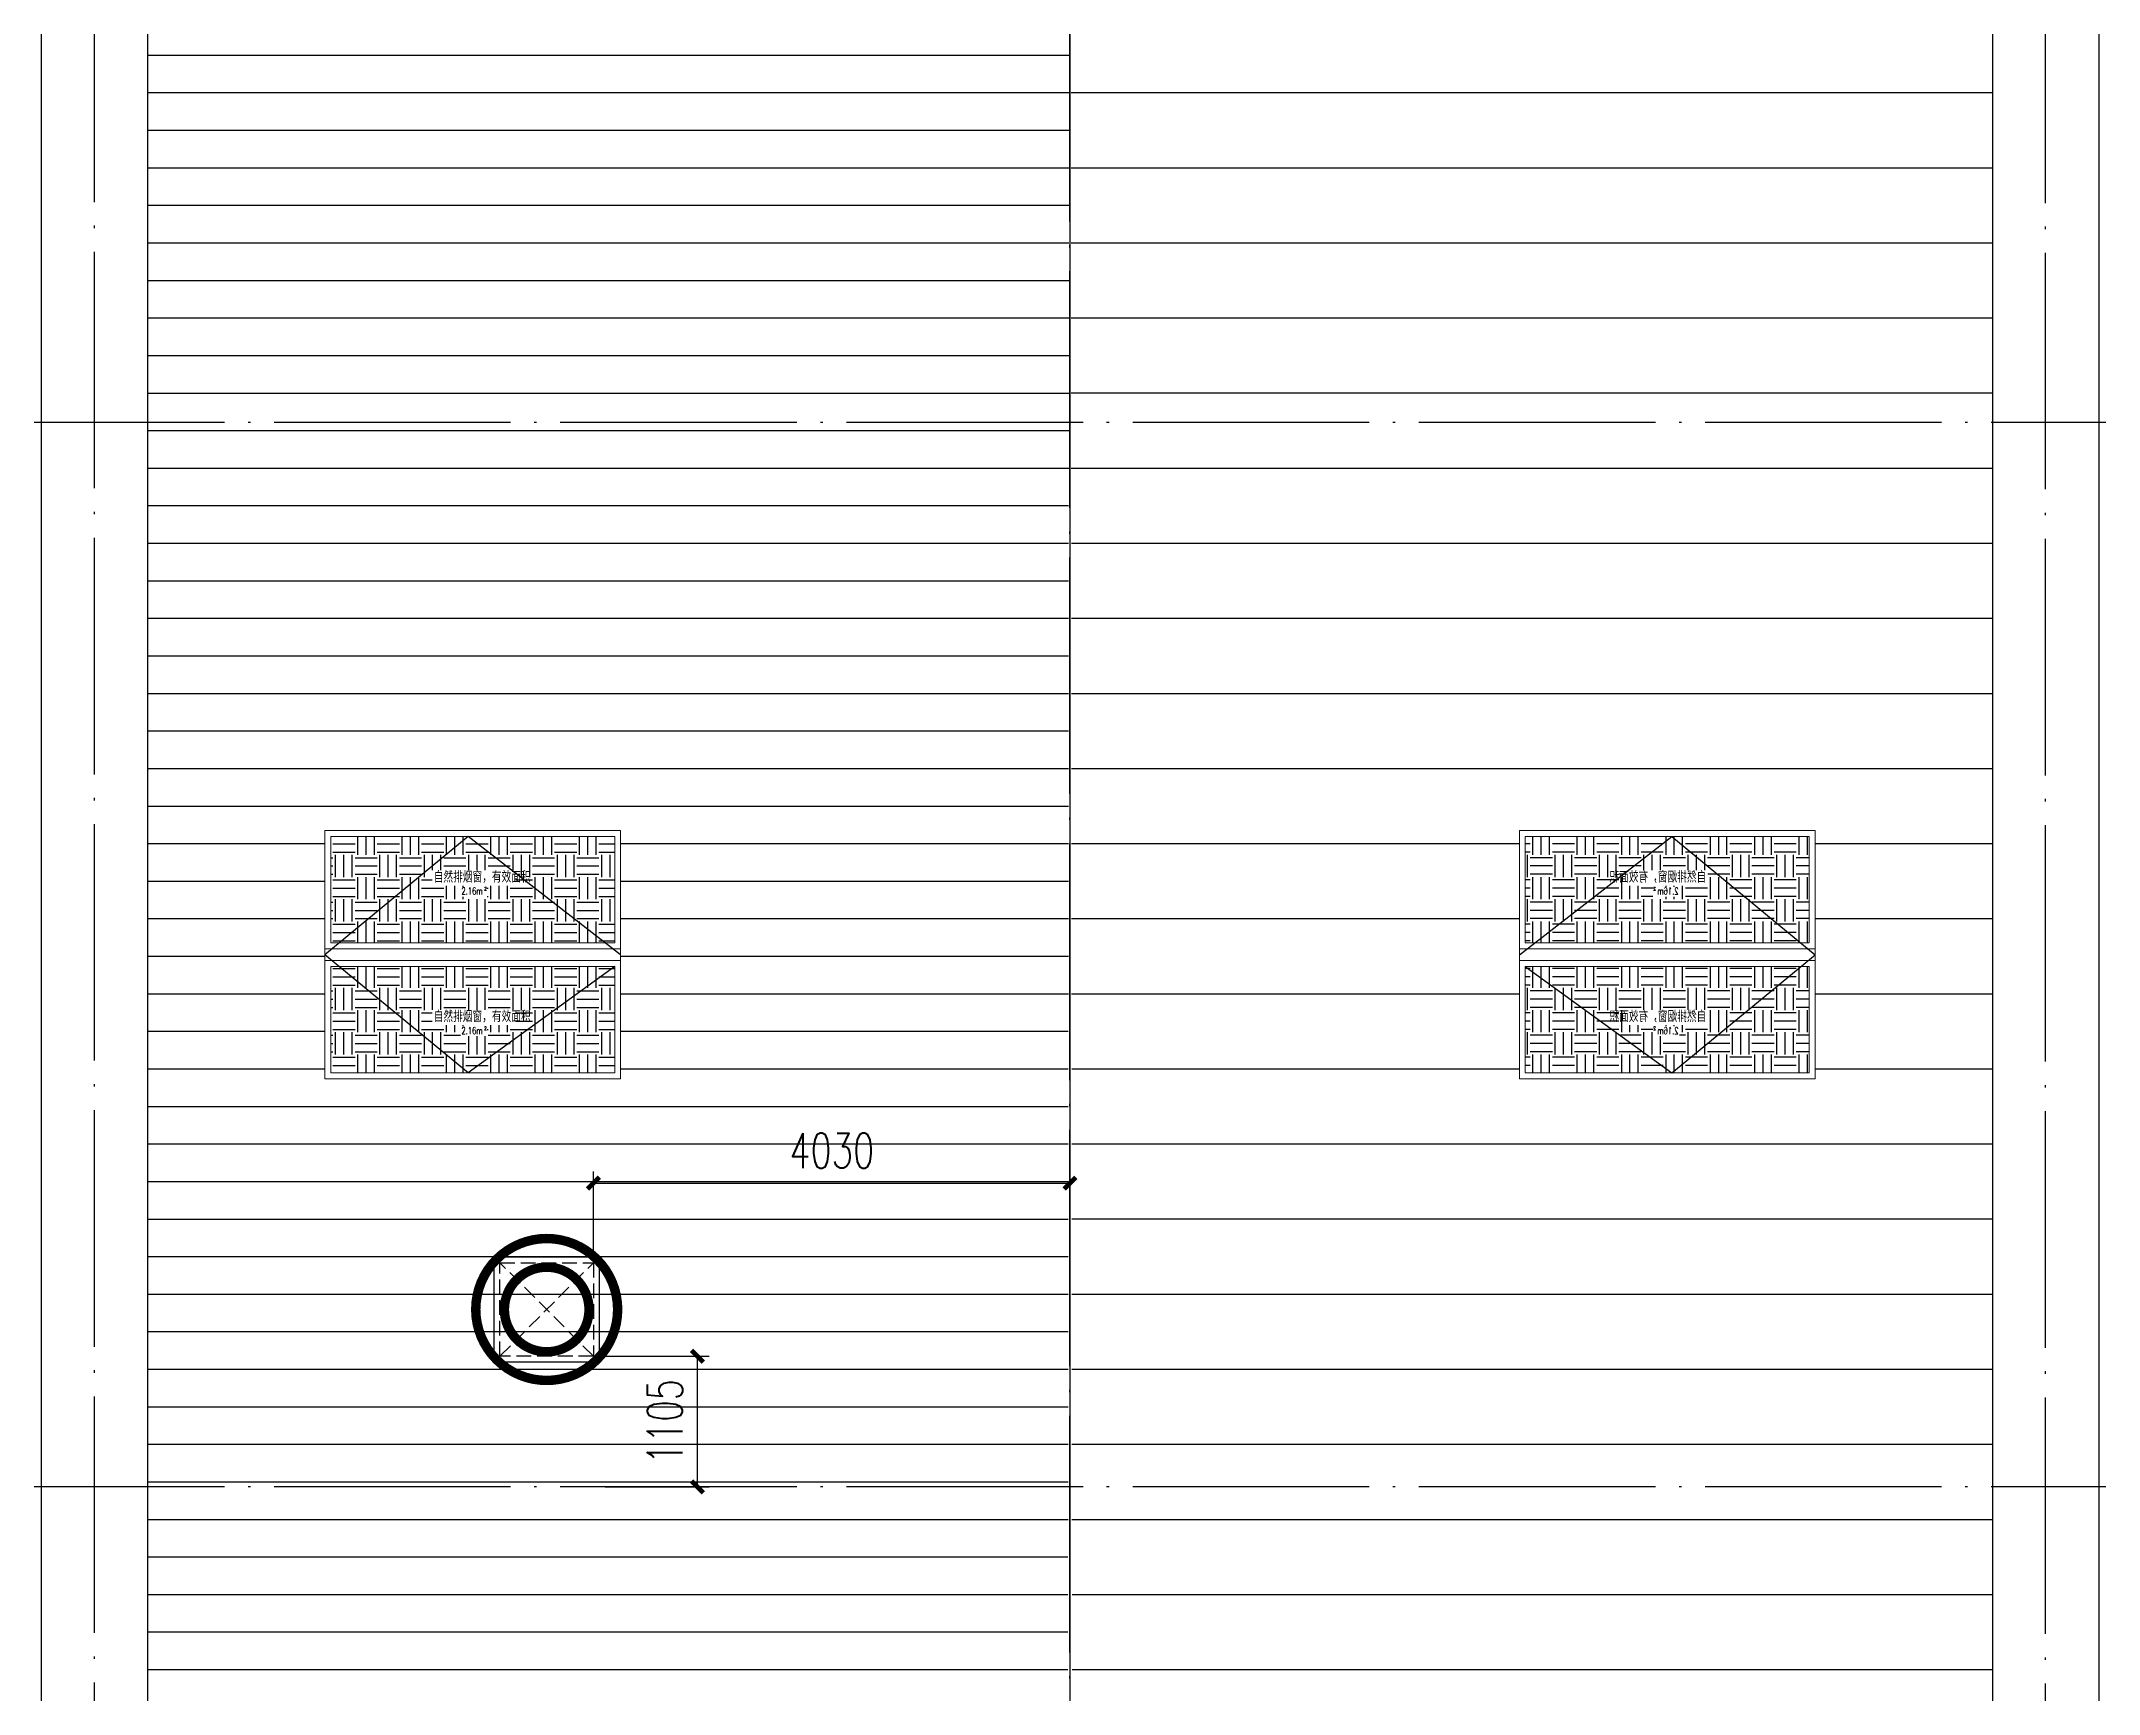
# Model space of a CAD drawing. Extents: x -555607 to 460190, y 498714 to 1664455.
# Drawn here: x 305596 to 322996, y 803070 to 817046 of the extents above; entities that cross this region are included whole.
import ezdxf

# ---------------------------------------------------------------- set-up
doc = ezdxf.new("R2010")
doc.units = 0
doc.header["$LTSCALE"] = 1000
doc.header["$MEASUREMENT"] = 0
for name, pattern in [('DASH', [0.35, 0.25, -0.1]), ('DOTE', [2.42, 2, -0.2, 0.02, -0.2]), ('HIDDEN', [9.525, 6.35, -3.175])]:
    doc.linetypes.add(name, pattern=pattern)
doc.layers.get('Defpoints').update_dxf_attribs({"color": 210})
for name, color, linetype in [('A-AXIS-DOTE', 14, 'DOTE'), ('A-AXIS-DP', 126, 'Continuous'), ('A-HATCH-2', 251, 'Continuous'), ('A-LIN-V', 9, 'Continuous'), ('A-SFCE', 30, 'Continuous'), ('A-WINDOW', 8, 'Continuous'), ('SPACE', 7, 'Continuous'), ('SPACE_HATCH', 8, 'Continuous'), ('参考线', 8, 'Continuous'), ('外框', 1, 'HIDDEN'), ('暖通', 7, 'Continuous')]:
    doc.layers.add(name, color=color, linetype=linetype)
doc.layers.add('成型线', color=3, linetype='Continuous', lineweight=18)
doc.styles.add('_TCH_DIM_T3', font='SIMPLEX', dxfattribs={"width": 0.705882, "bigfont": 'GBCBIG'})
doc.styles.add('_TCH_SPACE', font='SIMPLEX', dxfattribs={"height": 5, "bigfont": 'GBCBIG'})
doc.dimstyles.new('_TCH_ARCH&&100', dxfattribs={"dimtxt": 297.5, "dimasz": 100, "dimexe": 100, "dimexo": 100, "dimgap": 126.25, "dimtad": 1, "dimdec": 0, "dimzin": 0, "dimdsep": 46, "dimtxsty": '_TCH_DIM_T3', "dimblk": 'ARCHTICK', "dimcen": 0.09, "dimclrt": 7, "dimazin": 2, "dimtfac": 1, "dimtdec": 0, "dimtix": 1, "dimtmove": 2, "dimatfit": 3, "dimfxl": 100, "dimtolj": 1, "dimtzin": 0, "dimarcsym": 0})
pattern_1 = [(0, (0, 0), (187.5, 187.5), [187.5, -187.5]), (0, (0, 70.31), (187.5, 187.5), [187.5, -187.5]), (0, (0, 140.62), (187.5, 187.5), [187.5, -187.5]), (90, (23.44, 164.06), (-187.5, 187.5), [187.5, -187.5]), (90, (93.75, 164.06), (-187.5, 187.5), [187.5, -187.5]), (90, (164.06, 164.06), (-187.5, 187.5), [187.5, -187.5])]

# ---------------------------------------------------------------- blocks, each defined once
blk = doc.blocks.new('44')
blk.add_wipeout([(277446, 745270), (279946, 745270), (279946, 747370), (277446, 747370)]).dxf.layer = '参考线'
at = {"layer": 'SPACE_HATCH'}
h = blk.add_hatch(dxfattribs=at)
h.set_pattern_fill('土壤', color=250, scale=50, style=0)
h.set_pattern_definition(pattern_1)
h.paths.add_polyline_path([(277496, 746420), (279896, 746420), (279896, 747320), (277496, 747320)])
h.paths.add_polyline_path([(278352, 746904), (279057, 746904), (279057, 747034), (278352, 747034)])
h.paths.add_polyline_path([(278591, 746811), (278817, 746811), (278817, 746895), (278591, 746895)])
h = blk.add_hatch(dxfattribs=at)
h.set_pattern_fill('土壤', color=250, scale=50, style=0)
h.set_pattern_definition(pattern_1)
h.paths.add_polyline_path([(277496, 746220), (279896, 746220), (279896, 745320), (277496, 745320)])
h.paths.add_polyline_path([(278352, 745724), (279057, 745724), (279057, 745854), (278352, 745854)])
h.paths.add_polyline_path([(278591, 745631), (278817, 745631), (278817, 745715), (278591, 745715)])
at = {"layer": '外框', "color": 250}
for points in [[(279946, 746320), (278658, 747320), (277446, 746320)], [(279896, 746220), (278658, 745320), (277446, 746320)]]:
    blk.add_lwpolyline(points, dxfattribs=at)
at = {"layer": '成型线', "color": 8}
for p, q in [((279946, 745270), (279946, 747370)), ((277446, 746370), (279946, 746370)), ((277496, 746420), (279896, 746420)), ((277446, 746270), (279946, 746270)), ((277496, 746220), (279896, 746220))]:
    blk.add_line(p, q, dxfattribs=at)
for points in [[(279946, 745270), (277446, 745270), (277446, 747370), (279946, 747370)], [(277496, 746420), (277496, 747320), (279896, 747320), (279896, 746420)], [(279896, 746220), (279896, 745320), (277496, 745320), (277496, 746220)]]:
    blk.add_lwpolyline(points, dxfattribs=at)
at = {"layer": 'SPACE', "color": 250, "style": '_TCH_SPACE'}
for p in [(278365, 746930), (278365, 745750)]:
    blk.add_text('自然排烟窗，有效面积', height=96.5, dxfattribs=at).set_placement(p)
at = {"layer": 'SPACE', "color": 250, "style": '_TCH_SPACE', "width": 0.705882}
for s, height, p in [('2.16m', 59.5, (278600, 746828)), ('2', 29.8, (278792, 746863)), ('2.16m', 59.5, (278600, 745648)), ('2', 29.8, (278792, 745683))]:
    blk.add_text(s, height=height, dxfattribs=at).set_placement(p)
blk = doc.blocks.new('nr3453464')
at = {"layer": 'A-LIN-V'}
blk.add_blockref('44', (14050, 72000), dxfattribs=at)
at = {"layer": 'A-LIN-V', "xscale": -0.9999999999999998}
blk.add_blockref('44', (581542, 72000), dxfattribs=at)
blk = doc.blocks.new('242343243')
at = {"layer": 'A-WINDOW'}
blk.add_blockref('nr3453464', (16500, -9000), dxfattribs=at)
blk = doc.blocks.new('fengji')
at = {"layer": '暖通', "color": 7, "linetype": 'DASH', "ltscale": 0.5}
for p, q in [((-395, 395), (395, -395)), ((395, 395), (-395, -395))]:
    blk.add_line(p, q, dxfattribs=at)
at = {"layer": '暖通', "color": 7, "const_width": 79.8}
for points in [[(0, -600, -1), (0, 600, -1)], [(0, -600, 1), (0, 600, 1)]]:
    blk.add_lwpolyline(points, format="xyb", dxfattribs=at)
at = {"layer": '暖通', "color": 7, "ltscale": 0.5}
blk.add_lwpolyline([(-445, 445), (445, 445), (445, -445), (-445, -445)], close=True, dxfattribs=at)
at = {"layer": '暖通', "color": 7, "linetype": 'DASH', "const_width": 79.8}
for points in [[(0, -358, -1), (0, 358, -1)], [(0, -358, 1), (0, 358, 1)]]:
    blk.add_lwpolyline(points, format="xyb", dxfattribs=at)
at = {"layer": '暖通', "color": 7, "linetype": 'DASH', "ltscale": 0.5}
blk.add_lwpolyline([(-395, 395), (395, 395), (395, -395), (-395, -395)], close=True, dxfattribs=at)
blk = doc.blocks.new('_ArchTick')
at = {"color": 0, "linetype": 'ByBlock', "const_width": 0.4}
blk.add_lwpolyline([(-0.5, -0.5), (0.5, 0.5)], dxfattribs=at)
blk = doc.blocks.new('*D645')
at = {"layer": 'A-AXIS-DP', "color": 0, "lineweight": -2, "transparency": 16777216}
for p, q in [((310266, 806805), (310266, 807488)), ((310266, 807388), (314296, 807388)), ((314296, 806805), (314296, 807488))]:
    blk.add_line(p, q, dxfattribs=at)
at = {"layer": 'Defpoints', "color": 0, "transparency": 16777216}
for p in [(314296, 807388), (310266, 806705), (314296, 806705)]:
    blk.add_point(p, dxfattribs=at)
at = {"layer": 'A-AXIS-DP', "color": 0, "lineweight": -2, "transparency": 16777216, "xscale": 100, "yscale": 100, "zscale": 100, "rotation": 180}
blk.add_blockref('_ArchTick', (310266, 807388), dxfattribs=at)
at = {"layer": 'A-AXIS-DP', "color": 0, "lineweight": -2, "transparency": 16777216, "xscale": 100, "yscale": 100, "zscale": 100}
blk.add_blockref('_ArchTick', (314296, 807388), dxfattribs=at)
at = {"layer": 'A-AXIS-DP', "color": 7, "transparency": 16777216, "insert": (312281, 807663), "char_height": 297.5, "attachment_point": 5, "style": '_TCH_DIM_T3'}
blk.add_mtext('\\A1;4030', dxfattribs=at)
blk = doc.blocks.new('*D646')
at = {"layer": 'A-AXIS-DP', "color": 0, "lineweight": -2, "transparency": 16777216}
for p, q in [((310366, 805925), (311245, 805925)), ((311145, 804820), (311145, 805925)), ((310366, 804820), (311245, 804820))]:
    blk.add_line(p, q, dxfattribs=at)
at = {"layer": 'Defpoints', "color": 0, "transparency": 16777216}
for p in [(310266, 805925), (311145, 805925), (310266, 804820)]:
    blk.add_point(p, dxfattribs=at)
at = {"layer": 'A-AXIS-DP', "color": 0, "lineweight": -2, "transparency": 16777216, "xscale": 100, "yscale": 100, "zscale": 100}
for p, rotation in [((311145, 805925), 90), ((311145, 804820), 270)]:
    blk.add_blockref('_ArchTick', p, dxfattribs=dict(at, rotation=rotation))
at = {"layer": 'A-AXIS-DP', "color": 7, "transparency": 16777216, "insert": (310870, 805372), "char_height": 297.5, "attachment_point": 5, "rotation": 90, "style": '_TCH_DIM_T3'}
blk.add_mtext('\\A1;1105', dxfattribs=at)
blk = doc.blocks.new('2312321321')
at = {"layer": '暖通', "rotation": 180}
blk.add_blockref('fengji', (309870.8, 806320), dxfattribs=at)
at = {"layer": 'A-AXIS-DP'}
for p1, p2, distance, picture, middle in [((310265.8, 806705), (314295.8, 806705), 682.9, '*D645', (312280.8, 807662.9)), ((310265.8, 804820), (310265.8, 805925), -879.2, '*D646', (310870, 805372.5))]:
    dim = blk.add_aligned_dim(p1=p1, p2=p2, distance=distance, dimstyle='_TCH_ARCH&&100', dxfattribs=at)
    dim.commit()
    dim.dimension.update_dxf_attribs({"geometry": picture, "text_midpoint": middle})

msp = doc.modelspace()

# ---------------------------------------------------------------- hatches: boundary and pattern name
at = {"layer": 'A-HATCH-2'}
h = msp.add_hatch(dxfattribs=at)
h.set_pattern_fill('ANSI31', color=250, scale=200, angle=135)
h.set_pattern_definition([(180, (0, 0), (-3e-14, -317.5), [])])
h.paths.add_polyline_path([(306495.8, 832220), (314295.8, 832220), (314295.8, 830430), (314241, 746374.3), (314295.8, 741420), (306495.8, 741420)])
h = msp.add_hatch(dxfattribs=at)
h.set_pattern_fill('ANSI31', color=250, scale=400, angle=135)
h.set_pattern_definition([(180, (0, 0), (-6e-14, -635), [])])
h.paths.add_polyline_path([(322095.8, 832220), (314295.8, 832220), (314295.8, 830430), (314350.6, 746374.3), (314295.8, 741420), (322095.8, 741420)])

# ---------------------------------------------------------------- linework, layer by layer
at = {"layer": 'A-AXIS-DOTE', "color": 250}
for p, q in [((306045.8, 735825.5), (306045.8, 841482.3)), ((314295.8, 735660), (314295.8, 841482.3)), ((322545.8, 735817), (322545.8, 841482.3)), ((355545.8, 813820), (237953.6, 813820)), ((355545.8, 804820), (237953.6, 804820))]:
    msp.add_line(p, q, dxfattribs=at)
at = {"layer": 'A-LIN-V', "color": 8}
for points in [[(305595.8, 832220), (305595.8, 741420)], [(306495.8, 832220), (306495.8, 741420)], [(322095.8, 832220), (322095.8, 741420)], [(322995.8, 832220), (322995.8, 741420)]]:
    msp.add_lwpolyline(points, dxfattribs=at)
at = {"layer": 'A-SFCE', "color": 8}
msp.add_line((314295.8, 832220), (314295.8, 741420), dxfattribs=at)

# ---------------------------------------------------------------- next in the draw order: block references
at = {"layer": 'A-WINDOW'}
msp.add_blockref('242343243', (0, 0), dxfattribs=at)

# ---------------------------------------------------------------- next in the draw order: block references
at = {"layer": '暖通', "color": 7}
msp.add_blockref('2312321321', (0, 0), dxfattribs=at)

doc.saveas('drawing.dxf')
